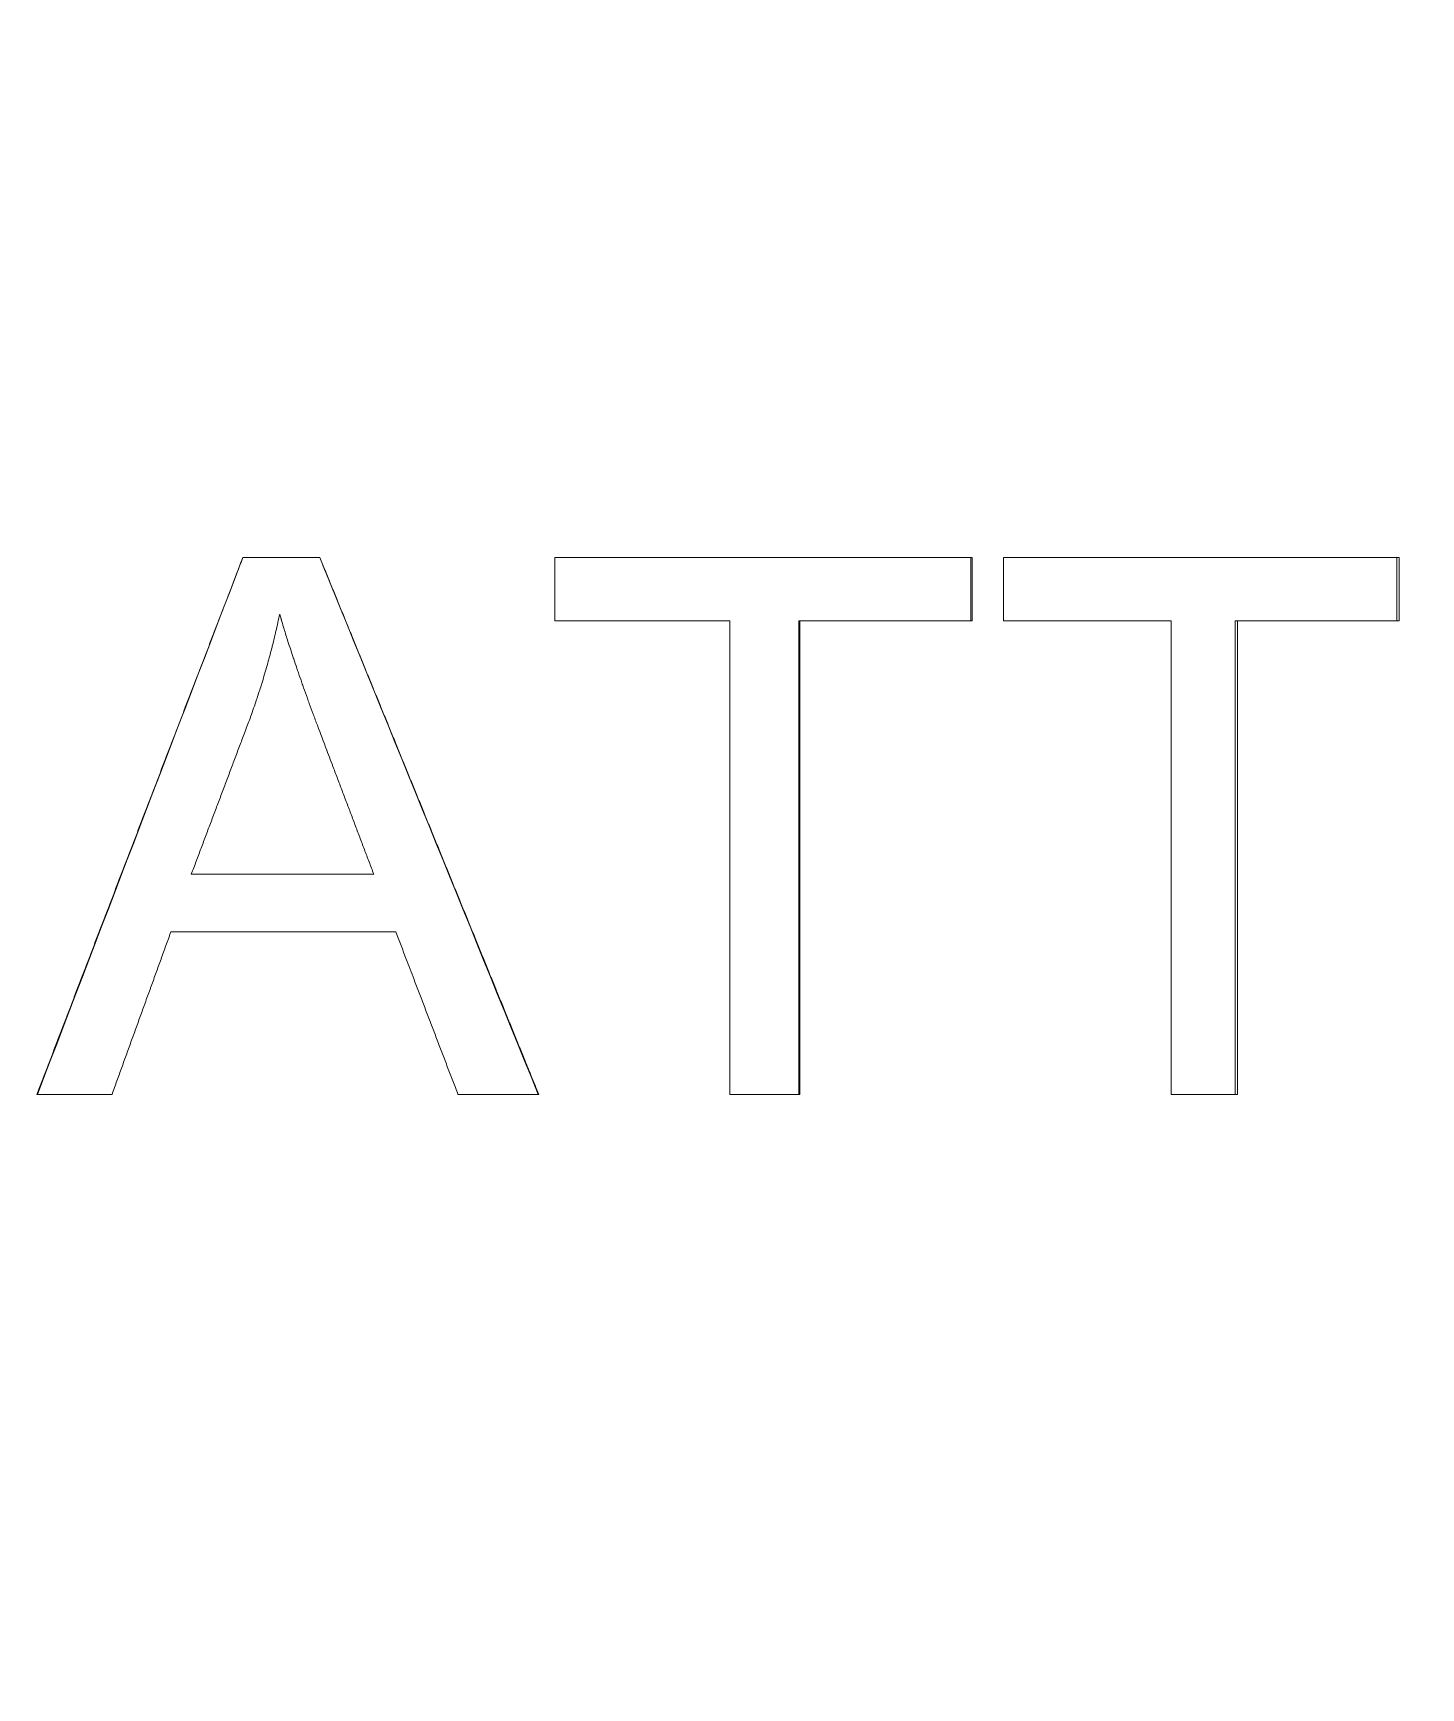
# Model space of a CAD drawing. Header units: inches. Extents: x 167594 to 181104, y -107705 to -91681.
# Drawn here: x 169225.7 to 169288.7, y -105140.7 to -105065.6 of the extents above; entities that cross this region are included whole.
import ezdxf

# ---------------------------------------------------------------- set-up
doc = ezdxf.new("R2010")
doc.units = ezdxf.units.IN
doc.header["$MEASUREMENT"] = 0
doc.layers.add('wsd-Pl.CHW.Equipment', color=156, linetype='Continuous', lineweight=18)

# ---------------------------------------------------------------- blocks, each defined once
blk = doc.blocks.new('*U133')
at = {"color": 0, "linetype": 'ByBlock', "lineweight": -2}
blk.add_wipeout([(-42.862, 0), (42.862, 0), (42.862, -4.191), (47.031, -5.769), (52.268, -7.994), (57.551, -10.527), (63.072, -13.508), (68.494, -16.793), (72.788, -19.668), (78.172, -23.649), (81.951, -26.719), (85.915, -30.21), (89.714, -33.848), (93.029, -37.284), (96.454, -41.122), (99.293, -44.557), (103.011, -49.458), (106.182, -54.34), (107.571, -56.863), (109.082, -59.992), (110.278, -62.861), (111.408, -66.047), (112.487, -69.804), (113.444, -74.334), (113.918, -77.668), (114.185, -80.714), (114.277, -82.74), (114.3, -84.414), (114.3, -1112.688), (115.888, -1112.688), (115.888, -1218.311), (-115.888, -1218.311), (-115.888, -1112.688), (-114.3, -1112.688), (-114.3, -84.414), (-114.207, -81.076), (-114.038, -78.82), (-113.64, -75.558), (-113.253, -73.274), (-112.805, -71.129), (-112.279, -69.004), (-111.692, -66.95), (-110.898, -64.537), (-109.743, -61.525), (-109.018, -59.848), (-107.931, -57.567), (-106.868, -55.551), (-106.051, -54.116), (-104.677, -51.892), (-103.011, -49.458), (-101.337, -47.19), (-100.179, -45.681), (-98.376, -43.42), (-96.527, -41.208), (-94.865, -39.302), (-93.194, -37.461), (-91.592, -35.762), (-89.444, -33.58), (-87.765, -31.944), (-85.894, -30.191), (-83.405, -27.966), (-81.516, -26.353), (-78.526, -23.926), (-75.807, -21.846), (-73.092, -19.881), (-70.422, -18.053), (-67.418, -16.111), (-64.147, -14.13), (-62.25, -13.042), (-59.487, -11.533), (-56.862, -10.18), (-54.366, -8.964), (-50.189, -7.077), (-47.385, -5.91), (-45.658, -5.23), (-43.862, -4.554), (-43.26, -4.334), (-42.862, -4.191)], dxfattribs=at)
at = {"color": 8, "linetype": 'ByBlock', "lineweight": 5}
for p, q in [((1.72, -148.431), (-1.774, -148.431)), ((31.347, -148.431), (12.4, -148.431)), ((12.4, -151.312), (12.4, -148.431)), ((31.347, -148.431), (31.347, -151.312)), ((50.735, -148.431), (32.774, -148.431)), ((32.774, -151.312), (32.774, -148.431)), ((50.735, -148.431), (50.735, -151.312)), ((12.4, -151.312), (20.345, -151.312)), ((20.345, -172.815), (20.345, -151.312)), ((23.466, -151.312), (23.518, -151.312)), ((23.518, -151.312), (23.518, -172.815)), ((23.518, -151.312), (31.347, -151.312)), ((32.774, -151.312), (40.378, -151.312)), ((40.378, -172.815), (40.378, -151.312)), ((43.291, -151.312), (43.387, -151.312)), ((43.387, -151.312), (43.387, -172.815)), ((43.387, -151.312), (50.735, -151.312)), ((4.172, -162.816), (-4.115, -162.816)), ((-5.044, -165.437), (5.175, -165.437)), ((-11.124, -172.815), (-7.716, -172.815)), ((7.995, -172.815), (11.661, -172.815)), ((20.345, -172.815), (23.518, -172.815)), ((40.378, -172.815), (43.387, -172.815))]:
    blk.add_line(p, q, dxfattribs=at)
for points, knots in [([(-11.124, -172.815), (-11.045, -172.608), (-10.965, -172.4), (-10.886, -172.193), (-10.807, -171.985), (-10.727, -171.778), (-10.648, -171.571), (-10.608, -171.467), (-10.569, -171.363), (-10.529, -171.259), (-10.45, -171.052), (-10.37, -170.845), (-10.291, -170.637), (-10.251, -170.533), (-10.211, -170.43), (-10.172, -170.326), (-10.092, -170.118), (-10.013, -169.911), (-9.934, -169.704), (-9.894, -169.6), (-9.854, -169.496), (-9.815, -169.392), (-9.735, -169.185), (-9.656, -168.978), (-9.576, -168.77), (-9.537, -168.666), (-9.497, -168.563), (-9.457, -168.459), (-9.378, -168.252), (-9.298, -168.044), (-9.219, -167.837), (-9.179, -167.733), (-9.14, -167.629), (-9.1, -167.525), (-9.02, -167.318), (-8.941, -167.111), (-8.861, -166.903), (-8.822, -166.799), (-8.782, -166.696), (-8.742, -166.592), (-8.663, -166.385), (-8.583, -166.177), (-8.504, -165.97), (-8.464, -165.866), (-8.424, -165.762), (-8.385, -165.658), (-8.305, -165.451), (-8.226, -165.244), (-8.146, -165.036), (-8.107, -164.932), (-8.067, -164.829), (-8.027, -164.725), (-7.948, -164.518), (-7.868, -164.31), (-7.789, -164.103), (-7.749, -163.999), (-7.709, -163.895), (-7.669, -163.791), (-7.59, -163.584), (-7.51, -163.377), (-7.431, -163.169), (-7.391, -163.065), (-7.351, -162.962), (-7.311, -162.858), (-7.232, -162.651), (-7.152, -162.443), (-7.073, -162.236), (-7.033, -162.132), (-6.993, -162.028), (-6.954, -161.924), (-6.874, -161.717), (-6.794, -161.51), (-6.715, -161.302), (-6.675, -161.198), (-6.635, -161.095), (-6.596, -160.991), (-6.516, -160.784), (-6.436, -160.576), (-6.357, -160.369), (-6.317, -160.265), (-6.277, -160.161), (-6.238, -160.058), (-6.158, -159.85), (-6.078, -159.643), (-5.999, -159.435), (-5.959, -159.331), (-5.919, -159.228), (-5.879, -159.124), (-5.8, -158.917), (-5.72, -158.709), (-5.641, -158.502), (-5.601, -158.398), (-5.561, -158.294), (-5.521, -158.191), (-5.442, -157.983), (-5.362, -157.776), (-5.283, -157.568), (-5.243, -157.464), (-5.203, -157.361), (-5.163, -157.257), (-5.084, -157.05), (-5.004, -156.842), (-4.924, -156.635), (-4.884, -156.531), (-4.845, -156.427), (-4.805, -156.324), (-4.725, -156.116), (-4.646, -155.909), (-4.566, -155.701), (-4.526, -155.597), (-4.486, -155.494), (-4.447, -155.39), (-4.367, -155.183), (-4.287, -154.975), (-4.208, -154.768), (-4.168, -154.664), (-4.128, -154.56), (-4.088, -154.457), (-4.009, -154.249), (-3.929, -154.042), (-3.849, -153.834), (-3.809, -153.731), (-3.77, -153.627), (-3.73, -153.523), (-3.65, -153.316), (-3.571, -153.108), (-3.491, -152.901), (-3.451, -152.797), (-3.411, -152.693), (-3.371, -152.59), (-3.292, -152.382), (-3.212, -152.175), (-3.132, -151.967), (-3.093, -151.864), (-3.053, -151.76), (-3.013, -151.656), (-2.933, -151.449), (-2.854, -151.241), (-2.774, -151.034), (-2.734, -150.93), (-2.694, -150.826), (-2.654, -150.723), (-2.575, -150.515), (-2.495, -150.308), (-2.415, -150.1), (-2.376, -149.997), (-2.336, -149.893), (-2.296, -149.789), (-2.211, -149.569), (-2.127, -149.349), (-2.042, -149.129), (-1.953, -148.896), (-1.864, -148.664), (-1.774, -148.431)], [0, 0, 0, 0, 0.066667, 0.066667, 0.066667, 0.133333, 0.133333, 0.133333, 0.166667, 0.166667, 0.166667, 0.233333, 0.233333, 0.233333, 0.266667, 0.266667, 0.266667, 0.333333, 0.333333, 0.333333, 0.366667, 0.366667, 0.366667, 0.433333, 0.433333, 0.433333, 0.466667, 0.466667, 0.466667, 0.533333, 0.533333, 0.533333, 0.566667, 0.566667, 0.566667, 0.633333, 0.633333, 0.633333, 0.666667, 0.666667, 0.666667, 0.733333, 0.733333, 0.733333, 0.766667, 0.766667, 0.766667, 0.833333, 0.833333, 0.833333, 0.866667, 0.866667, 0.866667, 0.933333, 0.933333, 0.933333, 0.966667, 0.966667, 0.966667, 1.033333, 1.033333, 1.033333, 1.066667, 1.066667, 1.066667, 1.133333, 1.133333, 1.133333, 1.166667, 1.166667, 1.166667, 1.233333, 1.233333, 1.233333, 1.266667, 1.266667, 1.266667, 1.333333, 1.333333, 1.333333, 1.366667, 1.366667, 1.366667, 1.433333, 1.433333, 1.433333, 1.466667, 1.466667, 1.466667, 1.533333, 1.533333, 1.533333, 1.566667, 1.566667, 1.566667, 1.633333, 1.633333, 1.633333, 1.666667, 1.666667, 1.666667, 1.733333, 1.733333, 1.733333, 1.766667, 1.766667, 1.766667, 1.833333, 1.833333, 1.833333, 1.866667, 1.866667, 1.866667, 1.933333, 1.933333, 1.933333, 1.966667, 1.966667, 1.966667, 2.033333, 2.033333, 2.033333, 2.066667, 2.066667, 2.066667, 2.133333, 2.133333, 2.133333, 2.166667, 2.166667, 2.166667, 2.233333, 2.233333, 2.233333, 2.266667, 2.266667, 2.266667, 2.333333, 2.333333, 2.333333, 2.366667, 2.366667, 2.366667, 2.433333, 2.433333, 2.433333, 2.466667, 2.466667, 2.466667, 2.537376, 2.537376, 2.537376, 2.612127, 2.612127, 2.612127, 2.612127]), ([(1.72, -148.431), (1.804, -148.637), (1.888, -148.843), (1.972, -149.048), (2.056, -149.254), (2.14, -149.46), (2.224, -149.666), (2.266, -149.768), (2.308, -149.871), (2.35, -149.974), (2.434, -150.18), (2.518, -150.386), (2.602, -150.591), (2.644, -150.694), (2.686, -150.797), (2.728, -150.9), (2.812, -151.106), (2.896, -151.311), (2.98, -151.517), (3.022, -151.62), (3.064, -151.723), (3.106, -151.826), (3.19, -152.031), (3.274, -152.237), (3.358, -152.443), (3.4, -152.546), (3.442, -152.648), (3.484, -152.751), (3.568, -152.957), (3.652, -153.163), (3.736, -153.368), (3.778, -153.471), (3.82, -153.574), (3.862, -153.677), (3.946, -153.883), (4.03, -154.088), (4.114, -154.294), (4.156, -154.397), (4.198, -154.5), (4.24, -154.603), (4.324, -154.808), (4.408, -155.014), (4.492, -155.22), (4.534, -155.323), (4.576, -155.426), (4.618, -155.528), (4.702, -155.734), (4.786, -155.94), (4.87, -156.146), (4.912, -156.248), (4.954, -156.351), (4.996, -156.454), (5.08, -156.66), (5.164, -156.866), (5.248, -157.071), (5.29, -157.174), (5.331, -157.277), (5.373, -157.38), (5.457, -157.586), (5.541, -157.791), (5.625, -157.997), (5.667, -158.1), (5.709, -158.203), (5.751, -158.306), (5.835, -158.511), (5.919, -158.717), (6.003, -158.923), (6.045, -159.026), (6.087, -159.129), (6.129, -159.231), (6.213, -159.437), (6.297, -159.643), (6.381, -159.849), (6.423, -159.951), (6.465, -160.054), (6.506, -160.157), (6.59, -160.363), (6.674, -160.569), (6.758, -160.774), (6.8, -160.877), (6.842, -160.98), (6.884, -161.083), (6.968, -161.289), (7.052, -161.494), (7.136, -161.7), (7.178, -161.803), (7.22, -161.906), (7.262, -162.009), (7.345, -162.214), (7.429, -162.42), (7.513, -162.626), (7.555, -162.729), (7.597, -162.831), (7.639, -162.934), (7.723, -163.14), (7.807, -163.346), (7.89, -163.551), (7.932, -163.654), (7.974, -163.757), (8.016, -163.86), (8.1, -164.066), (8.184, -164.271), (8.268, -164.477), (8.31, -164.58), (8.352, -164.683), (8.393, -164.786), (8.477, -164.991), (8.561, -165.197), (8.645, -165.403), (8.687, -165.506), (8.729, -165.609), (8.771, -165.711), (8.854, -165.917), (8.938, -166.123), (9.022, -166.329), (9.064, -166.431), (9.106, -166.534), (9.148, -166.637), (9.231, -166.843), (9.315, -167.049), (9.399, -167.254), (9.441, -167.357), (9.483, -167.46), (9.525, -167.563), (9.608, -167.769), (9.692, -167.974), (9.776, -168.18), (9.818, -168.283), (9.859, -168.386), (9.901, -168.489), (9.985, -168.694), (10.069, -168.9), (10.152, -169.106), (10.194, -169.209), (10.236, -169.312), (10.278, -169.414), (10.362, -169.62), (10.445, -169.826), (10.529, -170.032), (10.571, -170.134), (10.613, -170.237), (10.655, -170.34), (10.738, -170.546), (10.822, -170.752), (10.906, -170.957), (10.947, -171.06), (10.989, -171.163), (11.031, -171.266), (11.129, -171.507), (11.227, -171.747), (11.325, -171.988), (11.437, -172.264), (11.549, -172.54), (11.661, -172.815)], [0, 0, 0, 0, 0.066667, 0.066667, 0.066667, 0.133333, 0.133333, 0.133333, 0.166667, 0.166667, 0.166667, 0.233333, 0.233333, 0.233333, 0.266667, 0.266667, 0.266667, 0.333333, 0.333333, 0.333333, 0.366667, 0.366667, 0.366667, 0.433333, 0.433333, 0.433333, 0.466667, 0.466667, 0.466667, 0.533333, 0.533333, 0.533333, 0.566667, 0.566667, 0.566667, 0.633333, 0.633333, 0.633333, 0.666667, 0.666667, 0.666667, 0.733333, 0.733333, 0.733333, 0.766667, 0.766667, 0.766667, 0.833333, 0.833333, 0.833333, 0.866667, 0.866667, 0.866667, 0.933333, 0.933333, 0.933333, 0.966667, 0.966667, 0.966667, 1.033333, 1.033333, 1.033333, 1.066667, 1.066667, 1.066667, 1.133333, 1.133333, 1.133333, 1.166667, 1.166667, 1.166667, 1.233333, 1.233333, 1.233333, 1.266667, 1.266667, 1.266667, 1.333333, 1.333333, 1.333333, 1.366667, 1.366667, 1.366667, 1.433333, 1.433333, 1.433333, 1.466667, 1.466667, 1.466667, 1.533333, 1.533333, 1.533333, 1.566667, 1.566667, 1.566667, 1.633333, 1.633333, 1.633333, 1.666667, 1.666667, 1.666667, 1.733333, 1.733333, 1.733333, 1.766667, 1.766667, 1.766667, 1.833333, 1.833333, 1.833333, 1.866667, 1.866667, 1.866667, 1.933333, 1.933333, 1.933333, 1.966667, 1.966667, 1.966667, 2.033333, 2.033333, 2.033333, 2.066667, 2.066667, 2.066667, 2.133333, 2.133333, 2.133333, 2.166667, 2.166667, 2.166667, 2.233333, 2.233333, 2.233333, 2.266667, 2.266667, 2.266667, 2.333333, 2.333333, 2.333333, 2.366667, 2.366667, 2.366667, 2.433333, 2.433333, 2.433333, 2.466667, 2.466667, 2.466667, 2.54468, 2.54468, 2.54468, 2.634039, 2.634039, 2.634039, 2.634039]), ([(-0.102, -150.996), (-0.129, -151.126), (-0.156, -151.256), (-0.185, -151.386), (-0.213, -151.516), (-0.243, -151.646), (-0.273, -151.776), (-0.288, -151.841), (-0.303, -151.906), (-0.318, -151.971), (-0.349, -152.101), (-0.381, -152.231), (-0.414, -152.36), (-0.43, -152.425), (-0.446, -152.49), (-0.463, -152.555), (-0.497, -152.685), (-0.531, -152.815), (-0.566, -152.944), (-0.583, -153.009), (-0.601, -153.074), (-0.619, -153.139), (-0.655, -153.268), (-0.691, -153.398), (-0.729, -153.527), (-0.748, -153.592), (-0.767, -153.657), (-0.786, -153.722), (-0.824, -153.851), (-0.863, -153.981), (-0.903, -154.11), (-0.923, -154.175), (-0.943, -154.24), (-0.964, -154.304), (-1.025, -154.498), (-1.088, -154.692), (-1.152, -154.886), (-1.239, -155.145), (-1.328, -155.403), (-1.421, -155.661)], [0, 0, 0, 0, 0.083333, 0.083333, 0.083333, 0.166667, 0.166667, 0.166667, 0.208333, 0.208333, 0.208333, 0.291667, 0.291667, 0.291667, 0.333333, 0.333333, 0.333333, 0.416667, 0.416667, 0.416667, 0.458333, 0.458333, 0.458333, 0.541667, 0.541667, 0.541667, 0.583333, 0.583333, 0.583333, 0.666667, 0.666667, 0.666667, 0.708333, 0.708333, 0.708333, 0.833333, 0.833333, 0.833333, 1, 1, 1, 1]), ([(1.608, -156.051), (1.544, -155.88), (1.481, -155.711), (1.42, -155.545), (1.359, -155.379), (1.299, -155.215), (1.24, -155.054), (1.211, -154.973), (1.182, -154.893), (1.154, -154.814), (1.097, -154.656), (1.041, -154.5), (0.986, -154.346), (0.959, -154.27), (0.932, -154.194), (0.906, -154.118), (0.853, -153.968), (0.801, -153.819), (0.751, -153.674), (0.726, -153.601), (0.701, -153.529), (0.677, -153.457), (0.628, -153.314), (0.58, -153.174), (0.534, -153.036), (0.511, -152.967), (0.488, -152.899), (0.466, -152.831), (0.421, -152.696), (0.378, -152.563), (0.336, -152.433), (0.315, -152.368), (0.294, -152.304), (0.274, -152.24), (0.213, -152.049), (0.155, -151.863), (0.101, -151.684), (0.028, -151.444), (-0.04, -151.215), (-0.102, -150.996)], [0, 0, 0, 0, 0.083333, 0.083333, 0.083333, 0.166667, 0.166667, 0.166667, 0.208333, 0.208333, 0.208333, 0.291667, 0.291667, 0.291667, 0.333333, 0.333333, 0.333333, 0.416667, 0.416667, 0.416667, 0.458333, 0.458333, 0.458333, 0.541667, 0.541667, 0.541667, 0.583333, 0.583333, 0.583333, 0.666667, 0.666667, 0.666667, 0.708333, 0.708333, 0.708333, 0.833333, 0.833333, 0.833333, 1, 1, 1, 1]), ([(-1.421, -155.661), (-1.496, -155.86), (-1.571, -156.058), (-1.646, -156.257), (-1.721, -156.456), (-1.796, -156.655), (-1.87, -156.854), (-1.908, -156.953), (-1.945, -157.052), (-1.983, -157.152), (-2.058, -157.35), (-2.132, -157.549), (-2.207, -157.748), (-2.245, -157.847), (-2.282, -157.947), (-2.319, -158.046), (-2.394, -158.245), (-2.469, -158.444), (-2.544, -158.642), (-2.581, -158.742), (-2.619, -158.841), (-2.656, -158.94), (-2.731, -159.139), (-2.806, -159.338), (-2.881, -159.537), (-2.918, -159.636), (-2.956, -159.736), (-2.993, -159.835), (-3.068, -160.034), (-3.143, -160.232), (-3.218, -160.431), (-3.255, -160.531), (-3.292, -160.63), (-3.33, -160.729), (-3.405, -160.928), (-3.479, -161.127), (-3.554, -161.326), (-3.592, -161.425), (-3.629, -161.524), (-3.666, -161.624), (-3.741, -161.823), (-3.816, -162.021), (-3.891, -162.22), (-3.966, -162.419), (-4.041, -162.618), (-4.115, -162.816)], [0, 0, 0, 0, 0.0637168, 0.0637168, 0.0637168, 0.1274337, 0.1274337, 0.1274337, 0.1592921, 0.1592921, 0.1592921, 0.2230089, 0.2230089, 0.2230089, 0.2548674, 0.2548674, 0.2548674, 0.3185842, 0.3185842, 0.3185842, 0.3504426, 0.3504426, 0.3504426, 0.4141594, 0.4141594, 0.4141594, 0.4460179, 0.4460179, 0.4460179, 0.5097347, 0.5097347, 0.5097347, 0.5415931, 0.5415931, 0.5415931, 0.60531, 0.60531, 0.60531, 0.6371684, 0.6371684, 0.6371684, 0.7008852, 0.7008852, 0.7008852, 0.7646021, 0.7646021, 0.7646021, 0.7646021]), ([(4.172, -162.816), (4.101, -162.628), (4.03, -162.44), (3.958, -162.253), (3.887, -162.065), (3.816, -161.877), (3.745, -161.689), (3.709, -161.595), (3.673, -161.501), (3.638, -161.407), (3.567, -161.219), (3.495, -161.031), (3.424, -160.843), (3.389, -160.749), (3.353, -160.655), (3.317, -160.561), (3.246, -160.373), (3.175, -160.185), (3.104, -159.998), (3.068, -159.904), (3.033, -159.81), (2.997, -159.716), (2.926, -159.528), (2.855, -159.34), (2.783, -159.152), (2.748, -159.058), (2.712, -158.964), (2.676, -158.87), (2.605, -158.682), (2.534, -158.494), (2.463, -158.306), (2.427, -158.212), (2.392, -158.118), (2.356, -158.024), (2.249, -157.743), (2.142, -157.461), (2.035, -157.179), (1.893, -156.803), (1.75, -156.427), (1.608, -156.051)], [0, 0, 0, 0, 0.0602911, 0.0602911, 0.0602911, 0.1205823, 0.1205823, 0.1205823, 0.1507279, 0.1507279, 0.1507279, 0.211019, 0.211019, 0.211019, 0.2411646, 0.2411646, 0.2411646, 0.3014557, 0.3014557, 0.3014557, 0.3316013, 0.3316013, 0.3316013, 0.3918924, 0.3918924, 0.3918924, 0.422038, 0.422038, 0.422038, 0.4823291, 0.4823291, 0.4823291, 0.5124747, 0.5124747, 0.5124747, 0.6029114, 0.6029114, 0.6029114, 0.7234937, 0.7234937, 0.7234937, 0.7234937]), ([(-5.044, -165.437), (-5.118, -165.642), (-5.192, -165.847), (-5.267, -166.052), (-5.341, -166.257), (-5.415, -166.462), (-5.489, -166.667), (-5.527, -166.769), (-5.564, -166.872), (-5.601, -166.974), (-5.675, -167.179), (-5.749, -167.384), (-5.824, -167.589), (-5.861, -167.691), (-5.898, -167.794), (-5.935, -167.896), (-6.009, -168.101), (-6.083, -168.306), (-6.158, -168.511), (-6.195, -168.614), (-6.232, -168.716), (-6.269, -168.819), (-6.343, -169.024), (-6.417, -169.229), (-6.492, -169.433), (-6.529, -169.536), (-6.566, -169.638), (-6.603, -169.741), (-6.677, -169.946), (-6.751, -170.151), (-6.826, -170.356), (-6.863, -170.458), (-6.9, -170.561), (-6.937, -170.663), (-7.011, -170.868), (-7.085, -171.073), (-7.16, -171.278), (-7.197, -171.381), (-7.234, -171.483), (-7.271, -171.586), (-7.345, -171.79), (-7.419, -171.995), (-7.493, -172.2), (-7.568, -172.405), (-7.642, -172.61), (-7.716, -172.815)], [0, 0, 0, 0, 0.0654064, 0.0654064, 0.0654064, 0.1308128, 0.1308128, 0.1308128, 0.163516, 0.163516, 0.163516, 0.2289225, 0.2289225, 0.2289225, 0.2616257, 0.2616257, 0.2616257, 0.3270321, 0.3270321, 0.3270321, 0.3597353, 0.3597353, 0.3597353, 0.4251417, 0.4251417, 0.4251417, 0.4578449, 0.4578449, 0.4578449, 0.5232513, 0.5232513, 0.5232513, 0.5559545, 0.5559545, 0.5559545, 0.6213609, 0.6213609, 0.6213609, 0.6540641, 0.6540641, 0.6540641, 0.7194706, 0.7194706, 0.7194706, 0.784877, 0.784877, 0.784877, 0.784877]), ([(7.995, -172.815), (7.917, -172.61), (7.838, -172.405), (7.76, -172.2), (7.682, -171.995), (7.603, -171.79), (7.525, -171.586), (7.486, -171.483), (7.447, -171.381), (7.408, -171.278), (7.329, -171.073), (7.251, -170.868), (7.173, -170.663), (7.134, -170.561), (7.094, -170.458), (7.055, -170.356), (6.977, -170.151), (6.899, -169.946), (6.82, -169.741), (6.781, -169.638), (6.742, -169.536), (6.703, -169.433), (6.624, -169.229), (6.546, -169.024), (6.468, -168.819), (6.429, -168.716), (6.389, -168.614), (6.35, -168.511), (6.272, -168.306), (6.194, -168.101), (6.115, -167.896), (6.076, -167.794), (6.037, -167.691), (5.998, -167.589), (5.88, -167.281), (5.763, -166.974), (5.645, -166.667), (5.488, -166.257), (5.331, -165.847), (5.175, -165.437)], [0, 0, 0, 0, 0.0658392, 0.0658392, 0.0658392, 0.1316784, 0.1316784, 0.1316784, 0.164598, 0.164598, 0.164598, 0.2304372, 0.2304372, 0.2304372, 0.2633568, 0.2633568, 0.2633568, 0.329196, 0.329196, 0.329196, 0.3621156, 0.3621156, 0.3621156, 0.4279548, 0.4279548, 0.4279548, 0.4608744, 0.4608744, 0.4608744, 0.5267136, 0.5267136, 0.5267136, 0.5596332, 0.5596332, 0.5596332, 0.658392, 0.658392, 0.658392, 0.7900704, 0.7900704, 0.7900704, 0.7900704])]:
    blk.add_open_spline(points, degree=3, knots=knots, dxfattribs=at)
for points in [[(-11.099, -172.815), (-7.999, -164.687), (-4.885, -156.559), (-1.77, -148.431)], [(1.716, -148.431), (5.029, -156.559), (8.339, -164.687), (11.635, -172.815)], [(31.277, -148.431), (31.277, -149.391), (31.277, -150.352), (31.277, -151.312)], [(50.623, -148.431), (50.623, -149.391), (50.623, -150.352), (50.623, -151.312)], [(0, -151.348), (-0.035, -151.228), (-0.069, -151.111), (-0.102, -150.996)], [(-0.102, -150.996), (-0.102, -150.996), (-0.102, -150.996), (-0.102, -150.996)], [(23.466, -151.312), (23.466, -158.48), (23.466, -165.647), (23.466, -172.815)], [(43.291, -151.312), (43.291, -158.48), (43.291, -165.647), (43.291, -172.815)]]:
    blk.add_open_spline(points, degree=3, dxfattribs=at)
blk = doc.blocks.new('ddeeeffffff')
at = {"layer": 'wsd-Pl.CHW.Equipment', "color": 156}
blk.add_blockref('*U133', (432.221, 1218.311), dxfattribs=at)

msp = doc.modelspace()

# ---------------------------------------------------------------- block references
at = {"color": 0, "lineweight": -2}
msp.add_blockref('ddeeeffffff', (168804.797, -106159.286), dxfattribs=at)

doc.saveas('drawing.dxf')
